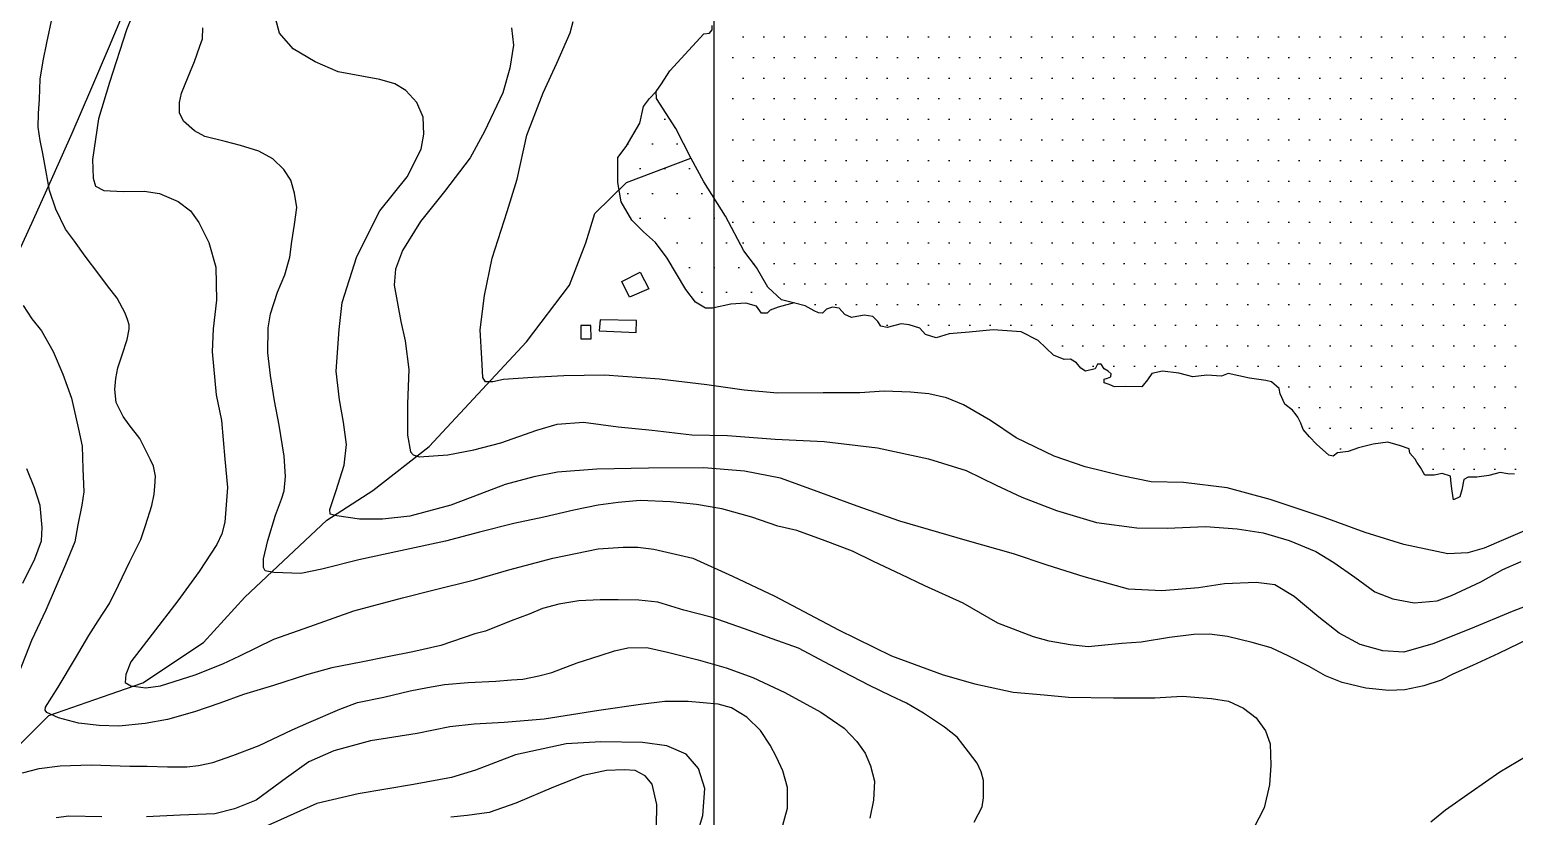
# Model space of a CAD drawing. Header units: millimetres. Extents: x 548366 to 1117317, y 7446967 to 14899125.
# Drawn here: x 557096 to 557668, y 7453949 to 7454252 of the extents above; entities that cross this region are included whole.
import ezdxf

# ---------------------------------------------------------------- set-up
doc = ezdxf.new("R2010")
doc.units = ezdxf.units.MM
doc.header["$MEASUREMENT"] = 0
for name, color, linetype in [('CURVA_INTERMEDIÁRIA', 32, 'Continuous'), ('CURVA_MESTRA', 36, 'Continuous'), ('EDIFICAÇÃO', 7, 'Continuous'), ('HACHURA_OCEANO', 131, 'Continuous'), ('MALHA_TM', 8, 'Continuous'), ('OCEANO', 5, 'Continuous'), ('PRAIA', 7, 'Continuous'), ('RADIAIS', 222, 'Continuous'), ('RIO_PERMANENTE', 4, 'Continuous')]:
    doc.layers.add(name, color=color, linetype=linetype)

msp = doc.modelspace()

# ---------------------------------------------------------------- hatches: boundary and pattern name
at = {"layer": 'HACHURA_OCEANO', "ltscale": 0.5}
h = msp.add_hatch(dxfattribs=at)
h.set_pattern_fill('DOTS', color=256, scale=5, style=0)
h.set_pattern_definition([(0, (0, 0), (3.96875, 7.9375), [0, -7.9375])])
h.paths.add_polyline_path([(557835.01, 7454240.98), (557835.49, 7454243.84), (557833.45, 7454245.59), (557833.26, 7454248.06), (557834.07, 7454249.17), (557836.47, 7454251.24), (557838.52, 7454254.12), (557839.65, 7454260.5), (557839.17, 7454265.74), (557838.37, 7454268.31), (557839.79, 7454272.28), (557844.76, 7454274.03), (557846.84, 7454277.07), (557845.89, 7454280.56), (557845.74, 7454285.46), (557848.77, 7454291.36), (557850.38, 7454294.7), (557852.46, 7454301.71), (557853.08, 7454305.86), (557854.68, 7454312.08), (557857.09, 7454314.46), (557861.07, 7454314.78), (557864.1, 7454316.21), (557865, 7454317.95), (557865, 7454410), (557365, 7454410), (557365, 7454280.49), (557366.51, 7454281.5), (557368.66, 7454281.7), (557370.01, 7454280.32), (557370.81, 7454277.99), (557370.63, 7454276.02), (557369.64, 7454274.86), (557367.27, 7454273.89), (557366.32, 7454272.51), (557368.08, 7454271.15), (557369.83, 7454270.95), (557370.63, 7454272.9), (557372.16, 7454273.68), (557374.9, 7454273.09), (557375.3, 7454271.93), (557375.52, 7454269.77), (557374.37, 7454264.75), (557378.84, 7454262.64), (557380.84, 7454265.13), (557382.46, 7454263.76), (557379.22, 7454259.65), (557377.6, 7454260.7), (557378.1, 7454261.39), (557372.92, 7454263.6), (557369.28, 7454261.33), (557367.49, 7454260.21), (557366.83, 7454259.3), (557365, 7454258.33), (557365, 7454178.98), (557371.47, 7454166.68), (557376.36, 7454160.25), (557380.77, 7454152.69), (557386.03, 7454147.81), (557390.89, 7454146.57), (557390.89, 7454146.57), (557395.19, 7454145.43), (557398.65, 7454143.54), (557400.33, 7454142.7), (557401.86, 7454142.58), (557403.43, 7454144.12), (557405.69, 7454144.95), (557408.29, 7454144.59), (557410.44, 7454142.1), (557413.07, 7454140.92), (557417.85, 7454141.86), (557421.27, 7454141.38), (557423.17, 7454139.37), (557424.27, 7454137.58), (557426.75, 7454137.1), (557432.11, 7454138.54), (557435.21, 7454138.18), (557439.37, 7454136.86), (557441.56, 7454134.38), (557445.69, 7454133.15), (557450.72, 7454134.67), (557458.42, 7454135.34), (557467.58, 7454136.17), (557478.42, 7454135.48), (557484.98, 7454132.07), (557490.86, 7454126.45), (557494.98, 7454124.81), (557497.43, 7454124.95), (557499.76, 7454123.45), (557501.4, 7454121.4), (557503.19, 7454120.31), (557506.88, 7454121.12), (557507.86, 7454122.9), (557509.21, 7454122.9), (557510.45, 7454121.12), (557511.95, 7454120.31), (557513.04, 7454119.21), (557512.9, 7454118.11), (557511.69, 7454117.57), (557510.45, 7454117.16), (557510.45, 7454115.78), (557512.35, 7454115.11), (557514.36, 7454114.25), (557518.44, 7454114.39), (557524.9, 7454114.25), (557527.09, 7454116.98), (557528.73, 7454119.32), (557532.82, 7454120.27), (557539.13, 7454119.46), (557544.6, 7454118.08), (557549.97, 7454118.77), (557555.55, 7454118.36), (557558.18, 7454119.32), (557566.39, 7454117.53), (557572.7, 7454116.72), (557574.89, 7454116.17), (557577.88, 7454113.57), (557578.28, 7454111.53), (557579.96, 7454107.55), (557582.95, 7454105.22), (557584.34, 7454103.45), (557585, 7454102.5), (557586.16, 7454100.26), (557587.11, 7454097.8), (557589.56, 7454094.92), (557592.19, 7454092.18), (557596.97, 7454087.94), (557598.61, 7454087.54), (557600.25, 7454088.77), (557604.37, 7454089.32), (557608.46, 7454090.68), (557614.08, 7454092.18), (557619.7, 7454092.87), (557624.62, 7454091.49), (557627.91, 7454090.27), (557628.2, 7454088.63), (557630.24, 7454086.3), (557630.94, 7454085.2), (557632.29, 7454083.16), (557633.96, 7454080.15), (557637.5, 7454080.15), (557640.64, 7454080.84), (557643.82, 7454079.75), (557644.07, 7454077.01), (557644.51, 7454074), (557645.06, 7454070.72), (557647.39, 7454071.87), (557648.19, 7454074.55), (557649, 7454078.51), (557650.64, 7454079.46), (557653.96, 7454079.46), (557658.67, 7454079.99), (557663.05, 7454081.21), (557665.93, 7454080.66), (557668.52, 7454080.54), (557669.07, 7454080.81), (557669.21, 7454082.18), (557669.91, 7454082.45), (557671.15, 7454082.45), (557671.69, 7454082.04), (557673.59, 7454081.76), (557676.87, 7454083.14), (557687.97, 7454089.14), (557693.88, 7454092.71), (557697.16, 7454092.71), (557699.75, 7454093.93), (557708.4, 7454101.26), (557710.19, 7454102.22), (557711.39, 7454101.67), (557712.78, 7454101.81), (557713.87, 7454102.76), (557714.42, 7454104.67), (557715.77, 7454106.05), (557725.91, 7454114.67), (557733.58, 7454119.58), (557740.73, 7454126.84), (557745.91, 7454130.94), (557748.68, 7454132.67), (557752.22, 7454134.6), (557755.4, 7454135.55), (557758.79, 7454136.91), (557764.15, 7454139.91), (557770.98, 7454144.29), (557775.94, 7454150.04), (557777.29, 7454152.63), (557779.22, 7454153.73), (557782.62, 7454155.92), (557786.92, 7454158.83), (557790.5, 7454158.83), (557793.78, 7454158.55), (557797.25, 7454158.96), (557799, 7454160.55), (557801.85, 7454164.22), (557803.31, 7454168.04), (557799.95, 7454172.98), (557799.95, 7454180.47), (557800.9, 7454181.9), (557804.25, 7454185.4), (557807.76, 7454186.85), (557809.51, 7454189.08), (557810.17, 7454192.1), (557810.31, 7454196.25), (557812.68, 7454199.07), (557814.76, 7454200.98), (557814.58, 7454203.53), (557813.96, 7454206.88), (557815.57, 7454208), (557817.14, 7454207.04), (557818.74, 7454206.88), (557819.07, 7454207.84), (557819.07, 7454209.43), (557819.07, 7454210.86), (557820.35, 7454211.81), (557822.43, 7454211.81), (557823.7, 7454215.01), (557821.29, 7454216.6), (557819.54, 7454218.19), (557819.87, 7454221.37), (557820.97, 7454223.45), (557822.43, 7454223.77), (557823.37, 7454222.82), (557824.65, 7454220.57), (557825.6, 7454219.62), (557826.73, 7454220.73), (557827.06, 7454224.41), (557828.81, 7454227.59), (557828.81, 7454232.37), (557828.96, 7454234.92), (557832.93, 7454237.94)])
h.paths.add_polyline_path([(557365, 7454410), (557327.1, 7454410), (557327.39, 7454409.13), (557330.13, 7454409.13), (557332.65, 7454408.34), (557337.75, 7454408.55), (557343.59, 7454407.75), (557345.74, 7454405.42), (557343.99, 7454403.27), (557343.81, 7454401.71), (557343.99, 7454395.46), (557338.34, 7454388.89), (557336.18, 7454385.96), (557331.11, 7454380.69), (557327.79, 7454379.53), (557326.81, 7454376.98), (557327.79, 7454374.44), (557330.13, 7454373.47), (557332.28, 7454372.88), (557332.86, 7454370.53), (557332.28, 7454367.8), (557332.86, 7454365.46), (557331.48, 7454363.11), (557332.68, 7454361.17), (557335.2, 7454359.02), (557335.2, 7454356.08), (557330.71, 7454352.37), (557328.56, 7454349.85), (557324.07, 7454346.6), (557323.09, 7454342.89), (557324.65, 7454339.96), (557326.59, 7454336.63), (557326.81, 7454333.7), (557325.02, 7454331.37), (557325.02, 7454328.83), (557326.22, 7454326.48), (557330.31, 7454325.89), (557332.28, 7454323.76), (557333.08, 7454320.93), (557333.85, 7454314.68), (557337.75, 7454302.38), (557340.13, 7454296.13), (557340.71, 7454292.61), (557339.54, 7454289.7), (557342.46, 7454286.96), (557350.09, 7454283.64), (557353.59, 7454281.89), (557354.39, 7454279.15), (557357.13, 7454277), (557360.45, 7454277.19), (557363.59, 7454279.54), (557365, 7454280.49)])
h.paths.add_polyline_path([(557905.07, 7454384.75), (557910.18, 7454395.12), (557915.43, 7454403.89), (557916.27, 7454406.2), (557916.42, 7454409.24), (557916.83, 7454410), (557865, 7454410), (557865, 7454317.95), (557865.85, 7454319.57), (557867.12, 7454323.63), (557870.81, 7454327.94), (557872.74, 7454331.76), (557872.56, 7454336.71), (557872.56, 7454340.68), (557876.39, 7454345.79), (557881.5, 7454347.85), (557889.27, 7454360.22), (557888.94, 7454363.42), (557891.83, 7454369.93), (557899.63, 7454380.3)])
at = {"layer": 'PRAIA', "ltscale": 0.5}
h = msp.add_hatch(dxfattribs=at)
h.set_pattern_fill('DOTS', color=40, scale=6, style=0)
h.set_pattern_definition([(0, (0, 0), (4.7625, 9.525), [0, -9.525])])
h.paths.add_polyline_path([(557365, 7454178.98), (557364.46, 7454180), (557356.11, 7454193.28), (557351.22, 7454202.2), (557345.27, 7454213.86), (557337.9, 7454225.4), (557337.75, 7454228.13), (557335.2, 7454225.36), (557332.93, 7454222.34), (557331.42, 7454215.92), (557326.13, 7454206.86), (557322.93, 7454202.63), (557322.93, 7454192.96), (557324.22, 7454185.54), (557328.41, 7454178.45), (557332.93, 7454174.01), (557337.47, 7454169.85), (557342.01, 7454163.81), (557349.19, 7454151.73), (557352.97, 7454146.82), (557356.75, 7454144.55), (557359.4, 7454144.55), (557365, 7454145.73)])
h.paths.add_polyline_path([(557376.36, 7454160.25), (557371.47, 7454166.68), (557365, 7454178.98), (557365, 7454145.73), (557366.58, 7454146.06), (557372.26, 7454146.44), (557376.41, 7454145.31), (557378.3, 7454142.67), (557380.57, 7454142.67), (557381.71, 7454143.8), (557384.73, 7454144.93), (557390.89, 7454146.57), (557390.66, 7454146.63), (557386.03, 7454147.81), (557380.77, 7454152.69)])

# ---------------------------------------------------------------- linework, layer by layer
at = {"layer": 'CURVA_INTERMEDIÁRIA'}
for points, elevation in [([(557460.26, 7453946.35), (557463.33, 7453952.34), (557463.94, 7453955.78), (557463.93, 7453959.48), (557463.93, 7453962.46), (557462.99, 7453965.82), (557461.44, 7453969.17), (557458.17, 7453973.48), (557453.79, 7453979.12), (557448.81, 7453983.04), (557440.75, 7453988.45), (557434.18, 7453992.31), (557428.23, 7453995.12), (557420.02, 7453999.06), (557409.87, 7454004.31), (557402.73, 7454008.06), (557392.55, 7454013.47), (557382.44, 7454017.12), (557371.76, 7454020.88), (557358.91, 7454025.43), (557348.41, 7454028.19), (557338.35, 7454031.2), (557331.04, 7454031.97), (557323.07, 7454032.14), (557316.11, 7454032.14), (557307.94, 7454031.71), (557300.28, 7454030.42), (557293.92, 7454028.78), (557288.84, 7454026.63), (557281.88, 7454023.97), (557271.99, 7454020.1), (557267.88, 7454018.95), (557254.81, 7454014.57), (557243.97, 7454012.07), (557234.25, 7454010.1), (557224.1, 7454008.03), (557212.75, 7454005.88), (557203.06, 7454003.17), (557190.24, 7453999.12), (557178.72, 7453995.68), (557169.6, 7453992.24), (557159.79, 7453988.89), (557149.41, 7453986.05), (557140.81, 7453984.5), (557130.65, 7453983.39), (557123.08, 7453983.73), (557115.08, 7453984.51), (557107.43, 7453986.66), (557102.95, 7453988.64), (557102.35, 7453989.59), (557102.42, 7453990.75), (557107.24, 7453998.49), (557114.04, 7454009.68), (557119.13, 7454018.35), (557122.66, 7454024.03), (557127.13, 7454030.74), (557130.55, 7454037.71), (557134.96, 7454046.83), (557139.1, 7454055.42), (557140.91, 7454060.75), (557143.4, 7454068.49), (557144.35, 7454072.88), (557144.6, 7454075.81), (557144.87, 7454079.82), (557144.02, 7454083.63), (557142.88, 7454086.14), (557140.73, 7454090.44), (557138.75, 7454094.31), (557134.71, 7454099.56), (557132.38, 7454102.83), (557129.71, 7454108.13), (557129.11, 7454113.25), (557129.54, 7454117.47), (557130.31, 7454121.6), (557131.95, 7454126.59), (557133.93, 7454132.44), (557134.7, 7454136.48), (557134.7, 7454138.12), (557133.99, 7454140.17), (557133.1, 7454142.65), (557130.03, 7454148.35), (557126.31, 7454153.14), (557123.02, 7454157.7), (557117.72, 7454164.58), (557113.66, 7454170.35), (557110.14, 7454175), (557106.35, 7454182.66), (557103.94, 7454189.89), (557102.65, 7454197.12), (557101.44, 7454204.16), (557100.32, 7454209.15), (557099.64, 7454214.32), (557099.72, 7454219.65), (557100.12, 7454225.13), (557100.41, 7454232.82), (557101.5, 7454239.95), (557102.98, 7454246.83), (557105.1, 7454257.11)], 60), ([(557678.3, 7454019.09), (557662.39, 7454011.46), (557652.29, 7454006.83), (557644.81, 7454003.48), (557640.26, 7454001.15), (557633.56, 7453998.91), (557626.25, 7453997.45), (557620.06, 7453997.19), (557611.22, 7453998.1), (557602.1, 7454000.22), (557595.74, 7454002.76), (557589.34, 7454006.37), (557581.6, 7454010.39), (557574.71, 7454013.57), (557567.39, 7454015.69), (557557.96, 7454018.02), (557550.99, 7454018.85), (557544.9, 7454018.77), (557535.54, 7454017.65), (557524.7, 7454015.84), (557517.23, 7454015.24), (557509.4, 7454014.46), (557504.25, 7454013.95), (557497.28, 7454014.72), (557489.2, 7454016.18), (557483.1, 7454017.9), (557469.46, 7454023.07), (557456.12, 7454030.89), (557441.34, 7454037.52), (557432.18, 7454041.87), (557421.44, 7454046.94), (557413.35, 7454050.9), (557402.83, 7454054.81), (557392.02, 7454058.84), (557384.67, 7454060.56), (557374.63, 7454063.92), (557363.07, 7454067.21), (557353.28, 7454068.91), (557343.3, 7454069.94), (557331.57, 7454070.38), (557323.11, 7454069.7), (557315.46, 7454068.66), (557306, 7454066.69), (557294.47, 7454063.93), (557282.95, 7454061.53), (557269.71, 7454058.17), (557256.56, 7454054.79), (557239.27, 7454051.01), (557223.19, 7454047.49), (557208.91, 7454043.88), (557200.83, 7454042.24), (557190.45, 7454042.66), (557187.01, 7454043.35), (557186.41, 7454044.64), (557186.49, 7454047.91), (557188.04, 7454054.97), (557191.05, 7454064.78), (557193.39, 7454070.87), (557194.42, 7454074.14), (557194.93, 7454079.71), (557194.4, 7454087.45), (557192.44, 7454099.43), (557190.72, 7454108.89), (557189.17, 7454118.61), (557188.14, 7454127.3), (557188.22, 7454136.94), (557189.09, 7454142.42), (557191.84, 7454150.7), (557194.61, 7454157.45), (557196.52, 7454164.23), (557197.34, 7454170.23), (557198.38, 7454176.85), (557199.27, 7454183.3), (557198.37, 7454188.87), (557197, 7454193.86), (557194.33, 7454197.99), (557190.03, 7454202.13), (557184.61, 7454205.05), (557177.56, 7454207.29), (557171.62, 7454208.76), (557163.82, 7454210.77), (557159.87, 7454212.92), (557155.65, 7454216.63), (557154.02, 7454219.81), (557154.02, 7454223.85), (557154.79, 7454227.47), (557157.37, 7454233.66), (557159.79, 7454239.66), (557161.86, 7454245.6), (557162.9, 7454248.33), (557163, 7454252.67)], 40), ([(557685.41, 7454034.37), (557667.59, 7454027.56), (557651.57, 7454020.89), (557637.05, 7454015.17), (557625.81, 7454011.99), (557617.77, 7454012.4), (557609.1, 7454014.95), (557600.93, 7454019.29), (557593.08, 7454025.44), (557583.65, 7454033.38), (557576.22, 7454037.87), (557569.01, 7454038.82), (557556.71, 7454038.29), (557546.74, 7454036.7), (557532.64, 7454035.64), (557519.73, 7454036.22), (557502.71, 7454040.95), (557488.49, 7454045.45), (557475.4, 7454049.87), (557457.72, 7454054.8), (557431.62, 7454062.44), (557415.19, 7454068.26), (557397.32, 7454074.73), (557385.61, 7454078.96), (557371.76, 7454081.72), (557356.06, 7454083.06), (557334.8, 7454082.89), (557314.9, 7454082.55), (557299.76, 7454081.36), (557290.58, 7454079.49), (557279.52, 7454076.6), (557269.83, 7454072.86), (557258.64, 7454068.63), (557242.82, 7454064.38), (557232.27, 7454063.19), (557223.45, 7454063.18), (557214.65, 7454064.46), (557212.1, 7454065.09), (557212.03, 7454066.94), (557214.41, 7454074.25), (557217.51, 7454084.06), (557218.47, 7454092), (557217.3, 7454100.57), (557215.71, 7454109.15), (557214.44, 7454120.28), (557215.6, 7454136.3), (557216.79, 7454146.68), (557222.42, 7454164.5), (557231.27, 7454182.03), (557241.75, 7454195.21), (557247.16, 7454205.84), (557248.22, 7454211.67), (557248.01, 7454218.13), (557245.47, 7454223.85), (557241.22, 7454228.41), (557237.09, 7454231.05), (557231.22, 7454232.64), (557224.93, 7454233.83), (557215.23, 7454235.71), (557206.38, 7454239.45), (557197.89, 7454244.51), (557192.59, 7454250.55), (557191, 7454256.38)], 30), ([(557282.06, 7454252.61), (557282.79, 7454245.9), (557281.42, 7454237.11), (557278.66, 7454227.58), (557271.66, 7454212.64), (557266.04, 7454202.44), (557256.21, 7454189.56), (557246.99, 7454177.94), (557239.99, 7454166.74), (557237.27, 7454159.59), (557236.76, 7454153.47), (557239.36, 7454139.35), (557241.02, 7454132.02), (557242.45, 7454120.9), (557241.94, 7454107.63), (557241.94, 7454095.54), (557243.13, 7454089.23), (557244.09, 7454088.07), (557246.42, 7454087.22), (557257.42, 7454088.05), (557267.45, 7454089.92), (557277.83, 7454092.64), (557291.78, 7454097.57), (557299.6, 7454099.79), (557309.81, 7454100.63), (557323.07, 7454098.76), (557336.17, 7454097.57), (557351.48, 7454095.69), (557365.21, 7454095.52), (557383.58, 7454093.99), (557402.46, 7454093.13), (557423.04, 7454090.72), (557442.76, 7454086.5), (557457.18, 7454081.93), (557468.78, 7454076.29), (557478.6, 7454071.66), (557492.03, 7454066.56), (557507.5, 7454061.97), (557522.97, 7454059.93), (557534.71, 7454059.76), (557549.5, 7454060.44), (557561.69, 7454059.46), (557571.65, 7454057.88), (557581.73, 7454055.01), (557591.91, 7454050.78), (557598.92, 7454046.45), (557606.98, 7454040.84), (557614.72, 7454035.25), (557621.61, 7454032.47), (557629.83, 7454030.93), (557638.69, 7454031.69), (557644.3, 7454033.73), (557655.52, 7454039.01), (557664.01, 7454043.78), (557671.15, 7454046.84)], 20), ([(557675.01, 7454059.85), (557664.3, 7454055.29), (557656.77, 7454052.01), (557650.53, 7454050.25), (557642.87, 7454049.8), (557625.91, 7454053.49), (557611.01, 7454058.07), (557595.21, 7454063.9), (557574.36, 7454070.76), (557557.83, 7454075.31), (557540.97, 7454077.41), (557528.54, 7454077.63), (557517.25, 7454079.88), (557503.05, 7454083.43), (557491.18, 7454087.54), (557476.54, 7454094.53), (557466.55, 7454101.19), (557456.23, 7454107.3), (557449.61, 7454109.99), (557442.84, 7454111.54), (557435.76, 7454112.19), (557425.58, 7454112.51), (557416.25, 7454111.87), (557402.12, 7454111.88), (557384.47, 7454111.77), (557371.62, 7454113), (557357.3, 7454115), (557338.99, 7454117.22), (557317.9, 7454118.78), (557302.14, 7454118.45), (557290.22, 7454117.8), (557278.96, 7454117.05), (557274.85, 7454116.16), (557271.96, 7454116.16), (557270.97, 7454117.83), (557270.63, 7454125.16), (557269.96, 7454136.15), (557271.63, 7454149.47), (557274.52, 7454163.78), (557280.35, 7454181.79), (557284.21, 7454194.33), (557287.88, 7454211.26), (557294.25, 7454227.58), (557299.44, 7454239.02), (557304.64, 7454250.67), (557305.71, 7454255.02)], 10), ([(557093.86, 7454145.62), (557097.15, 7454140.43), (557100.86, 7454135.77), (557105.42, 7454127.82), (557109.12, 7454119.1), (557112.39, 7454109.81), (557115.18, 7454097.85), (557116.56, 7454091.39), (557116.87, 7454082.6), (557117.19, 7454073.7), (557116.36, 7454068.59), (557114.9, 7454061.05), (557113.7, 7454054.51), (557110.08, 7454045.74), (557102.56, 7454028.09), (557097.01, 7454016.4), (557092.19, 7454004.01)], 70), ([(557093.65, 7454038.55), (557098.32, 7454047.98), (557100.86, 7454054.87), (557101.18, 7454059.95), (557100.33, 7454068.43), (557098.22, 7454075.31), (557095.23, 7454082.61)], 80), ([(557093.56, 7453965.48), (557100.02, 7453967.11), (557108.02, 7453968.14), (557120.06, 7453968.48), (557134.93, 7453968.05), (557141.64, 7453968.05), (557149.46, 7453967.7), (557156.86, 7453967.79), (557161.34, 7453968.3), (557166.93, 7453969.42), (557174.58, 7453972.09), (557184.73, 7453975.96), (557197.51, 7453982.01), (557203.88, 7453984.85), (557215.83, 7453989.93), (557222.63, 7453992.51), (557232.78, 7453994.66), (557242.9, 7453997.01), (557249.61, 7453998.38), (557256.14, 7453999.42), (557265.35, 7454000.19), (557276.01, 7454000.7), (557282, 7454001.23), (557286.39, 7454001.49), (557292.49, 7454002.78), (557297.57, 7454004.07), (557307.37, 7454007.77), (557316.23, 7454010.61), (557321.65, 7454012.5), (557326.89, 7454013.62), (557334.16, 7454013.72), (557342.11, 7454011.98), (557353.96, 7454009.04), (557364.71, 7454005.94), (557375.03, 7454002.24), (557387.35, 7453996.41), (557401.24, 7453988.78), (557410.21, 7453982.62), (557415.08, 7453977.57), (557418.27, 7453973.02), (557420.39, 7453968.14), (557421.87, 7453962.21), (557421.45, 7453954.9), (557420.07, 7453947.91)], 70), ([(557385.97, 7453942.89), (557388.3, 7453951.79), (557388.3, 7453959.74), (557386.5, 7453966.2), (557384.06, 7453971.5), (557381.62, 7453976.12), (557377.91, 7453981.73), (557372.72, 7453986.92), (557366.78, 7453990.42), (557361.68, 7453991.95), (557350.07, 7453992.95), (557341.12, 7453992.96), (557331.73, 7453991.76), (557315.65, 7453989.43), (557294.6, 7453986.12), (557279.18, 7453984.79), (557267.57, 7453984.13), (557258.29, 7453983.14), (557245.69, 7453980.65), (557227.66, 7453977.79), (557213.57, 7453973.97), (557203.95, 7453969.66), (557195.33, 7453963.52), (557183.56, 7453954.9), (557175.27, 7453951.58), (557167.64, 7453949.6), (557154.38, 7453949.1), (557141.28, 7453948.44)], 80), ([(557352.21, 7453937.6), (557355.75, 7453949.04), (557356.49, 7453959.42), (557354.05, 7453967.15), (557349.28, 7453972.62), (557341.81, 7453975.89), (557332.43, 7453977.16), (557316.46, 7453977.41), (557303.1, 7453976.6), (557283.53, 7453972.38), (557268.16, 7453966.45), (557258.93, 7453963.69), (557244.21, 7453960.93), (557222.91, 7453957.38), (557207.01, 7453953.59), (557186.66, 7453944.45)], 90), ([(557636.31, 7453946.5), (557641.93, 7453951.16), (557651.79, 7453958.04), (557662.92, 7453965.75), (557673.31, 7453972)], 40), ([(557124.09, 7453948.46), (557111.47, 7453948.68), (557106.59, 7453948.04)], 80)]:
    msp.add_lwpolyline(points, dxfattribs=dict(at, elevation=elevation))
at = {"layer": 'CURVA_MESTRA'}
for points, elevation in [([(557137.23, 7454260.66), (557133.69, 7454251.86), (557127.06, 7454231.52), (557122.83, 7454217.5), (557120.54, 7454201.85), (557120.77, 7454194.64), (557121.69, 7454191.56), (557124.89, 7454189.96), (557132.38, 7454189.46), (557140.49, 7454189.68), (557146.32, 7454188.76), (557153.52, 7454185.67), (557158.32, 7454182.01), (557161.52, 7454177.58), (557165.41, 7454169.89), (557168.1, 7454160.31), (557168.38, 7454147.63), (557167.01, 7454136.54), (557166.67, 7454127.74), (557168.2, 7454111.17), (557170.22, 7454101.21), (557171.48, 7454086.4), (557172.55, 7454075.47), (557171.49, 7454062.02), (557170.32, 7454057.57), (557168.39, 7454053.5), (557161.65, 7454043.1), (557153.46, 7454031.76), (557143.58, 7454018.91), (557135.35, 7454008.28), (557133.41, 7454003.37), (557133.18, 7454000.28), (557135.35, 7453998.91), (557141.07, 7453998.22), (557146.78, 7453998.91), (557160.15, 7454003.25), (557170.73, 7454007.42), (557177.36, 7454010.5), (557190.38, 7454017.01), (557204.32, 7454021.81), (557221.23, 7454027.87), (557240.04, 7454032.92), (557251.69, 7454035.89), (557267.68, 7454039.78), (557280.94, 7454043.66), (557297.96, 7454048.23), (557315.4, 7454051.76), (557325, 7454052.45), (557330.71, 7454052.45), (557336.88, 7454051.65), (557351.83, 7454048.18), (557367.2, 7454041.29), (557383.43, 7454033.56), (557407.98, 7454020.55), (557428.45, 7454010.48), (557448.39, 7454003.22), (557460.61, 7453999.68), (557475.34, 7453996.48), (557487.22, 7453995.46), (557496.7, 7453994.66), (557513.94, 7453994.32), (557529.91, 7453994.3), (557540.42, 7453994.99), (557551.72, 7453994.08), (557558.27, 7453993.05), (557564.11, 7453990.41), (557568.99, 7453986.59), (557572.59, 7453981.61), (557574.39, 7453976.63), (557574.61, 7453968.37), (557574.08, 7453960.85), (557572.06, 7453951.96), (557567.93, 7453944.02)], 50), ([(557337.88, 7453944.6), (557338.01, 7453953.18), (557336.18, 7453961.03), (557333.53, 7453964.21), (557329.71, 7453966.32), (557325.36, 7453966.54), (557318.66, 7453966.31), (557309.57, 7453964.46), (557298.13, 7453959.92), (557283.65, 7453953.69), (557273.39, 7453950.15), (557264.98, 7453948.97), (557258.58, 7453948.3)], 100)]:
    msp.add_lwpolyline(points, dxfattribs=dict(at, elevation=elevation))
at = {"layer": 'EDIFICAÇÃO', "ltscale": 0.5}
for points in [[(557324.54, 7454154.8), (557331.59, 7454158.45), (557334.98, 7454151.94), (557327.41, 7454148.81)], [(557324.54, 7454154.8), (557331.59, 7454158.45), (557334.98, 7454151.94), (557327.41, 7454148.81)], [(557308.71, 7454137.81), (557308.71, 7454132.79), (557312.7, 7454132.79), (557312.58, 7454137.81)], [(557308.71, 7454137.81), (557308.71, 7454132.79), (557312.7, 7454132.79), (557312.58, 7454137.81)], [(557316.13, 7454140.06), (557315.75, 7454135.87), (557330.09, 7454135.11), (557330.21, 7454139.8)], [(557316.13, 7454140.06), (557315.75, 7454135.87), (557330.09, 7454135.11), (557330.21, 7454139.8)]]:
    msp.add_lwpolyline(points, close=True, dxfattribs=at)
at = {"layer": 'MALHA_TM'}
msp.add_lwpolyline([(557360, 7460415), (557360, 7450410)], dxfattribs=at)
at = {"layer": 'OCEANO'}
msp.add_lwpolyline([(557668.52, 7454080.54), (557665.93, 7454080.66), (557663.05, 7454081.21), (557658.67, 7454079.99), (557653.96, 7454079.46), (557650.64, 7454079.46), (557649, 7454078.51), (557648.19, 7454074.55), (557647.39, 7454071.87), (557645.06, 7454070.72), (557644.51, 7454074), (557644.07, 7454077.01), (557643.82, 7454079.75), (557640.64, 7454080.84), (557637.5, 7454080.15), (557633.96, 7454080.15), (557632.29, 7454083.16), (557630.94, 7454085.2), (557630.24, 7454086.3), (557628.2, 7454088.63), (557627.91, 7454090.27), (557624.62, 7454091.49), (557619.7, 7454092.87), (557614.08, 7454092.18), (557608.46, 7454090.68), (557604.37, 7454089.32), (557600.25, 7454088.77), (557598.61, 7454087.54), (557596.97, 7454087.94), (557592.19, 7454092.18), (557589.56, 7454094.92), (557587.11, 7454097.8), (557586.16, 7454100.26), (557585, 7454102.5), (557584.34, 7454103.45), (557582.95, 7454105.22), (557579.96, 7454107.55), (557578.28, 7454111.53), (557577.88, 7454113.57), (557574.89, 7454116.17), (557572.7, 7454116.72), (557566.39, 7454117.53), (557558.18, 7454119.32), (557555.55, 7454118.36), (557549.97, 7454118.77), (557544.6, 7454118.08), (557539.13, 7454119.46), (557532.82, 7454120.27), (557528.73, 7454119.32), (557527.09, 7454116.98), (557524.9, 7454114.25), (557518.44, 7454114.39), (557514.36, 7454114.25), (557512.35, 7454115.11), (557510.45, 7454115.78), (557510.45, 7454117.16), (557511.69, 7454117.57), (557512.9, 7454118.11), (557513.04, 7454119.21), (557511.95, 7454120.31), (557510.45, 7454121.12), (557509.21, 7454122.9), (557507.86, 7454122.9), (557506.88, 7454121.12), (557503.19, 7454120.31), (557501.4, 7454121.4), (557499.76, 7454123.45), (557497.43, 7454124.95), (557494.98, 7454124.81), (557490.86, 7454126.45), (557484.98, 7454132.07), (557478.42, 7454135.48), (557467.58, 7454136.17), (557458.42, 7454135.34), (557450.72, 7454134.67), (557445.69, 7454133.15), (557441.56, 7454134.38), (557439.37, 7454136.86), (557435.21, 7454138.18), (557432.11, 7454138.54), (557426.75, 7454137.1), (557424.27, 7454137.58), (557423.17, 7454139.37), (557421.27, 7454141.38), (557417.85, 7454141.86), (557413.07, 7454140.92), (557410.44, 7454142.1), (557408.29, 7454144.59), (557405.69, 7454144.95), (557403.43, 7454144.12), (557401.86, 7454142.58), (557400.33, 7454142.7), (557398.65, 7454143.54), (557395.19, 7454145.43), (557390.66, 7454146.63), (557386.03, 7454147.81), (557380.77, 7454152.69), (557376.36, 7454160.25), (557371.47, 7454166.68), (557364.46, 7454180), (557356.11, 7454193.28), (557351.22, 7454202.2), (557345.27, 7454213.86), (557337.9, 7454225.4), (557337.75, 7454228.13), (557339.76, 7454231.08), (557343.08, 7454236.08), (557356.07, 7454250.36), (557358.33, 7454250.6), (557359.39, 7454251.79), (557359.39, 7454253.57)], dxfattribs=at)
at = {"layer": 'PRAIA'}
msp.add_lwpolyline([(557390.89, 7454146.57), (557384.73, 7454144.93), (557381.71, 7454143.8), (557380.57, 7454142.67), (557378.3, 7454142.67), (557376.41, 7454145.31), (557372.26, 7454146.44), (557366.58, 7454146.06), (557359.4, 7454144.55), (557356.75, 7454144.55), (557352.97, 7454146.82), (557349.19, 7454151.73), (557342.01, 7454163.81), (557337.47, 7454169.85), (557332.93, 7454174.01), (557328.41, 7454178.45), (557324.22, 7454185.54), (557322.93, 7454192.96), (557322.93, 7454202.63), (557326.13, 7454206.86), (557331.42, 7454215.92), (557332.93, 7454222.34), (557335.2, 7454225.36), (557337.75, 7454228.13)], dxfattribs=at)
at = {"layer": 'RADIAIS', "linetype": 'Continuous', "ltscale": 2.5}
for radius in [4998.2, 3998.56, 2998.91]:
    msp.add_circle((554363.71, 7455412.75), radius, dxfattribs=at)
at = {"layer": 'RIO_PERMANENTE', "ltscale": 0.5}
msp.add_lwpolyline([(557000.87, 7453883.66), (557020.98, 7453897.53), (557035.96, 7453904.53), (557056.44, 7453917.9), (557076.12, 7453944.26), (557082.61, 7453963.83), (557086.36, 7453970.22), (557103.68, 7453987.53), (557127.3, 7453995.79), (557139.9, 7454000.12), (557163.28, 7454015.67), (557179.2, 7454033.11), (557210.88, 7454062.85), (557228.6, 7454074.26), (557250.25, 7454091.17), (557287.79, 7454131.51), (557304.38, 7454153.45), (557310.63, 7454169.67), (557314.17, 7454181.07), (557326.37, 7454193.04), (557351.14, 7454202.36)], dxfattribs=at)

doc.saveas('drawing.dxf')
